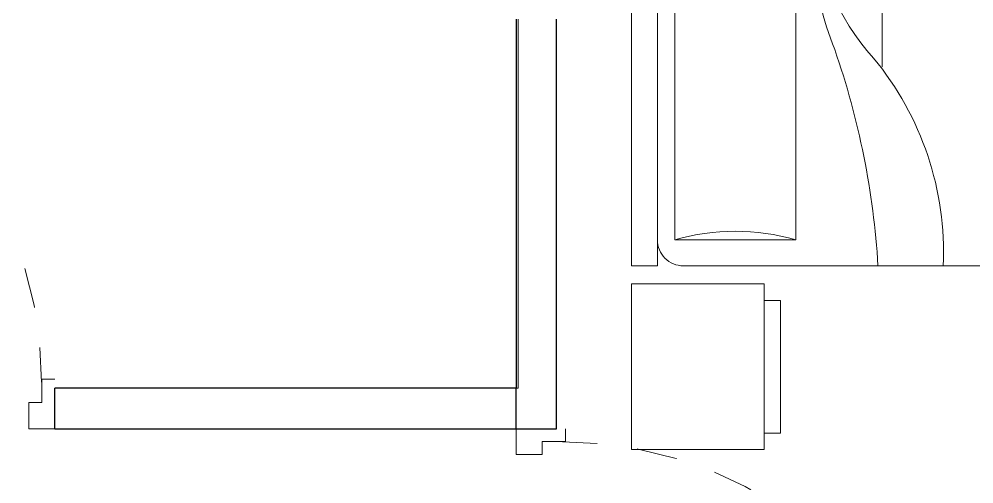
# Model space of a CAD drawing. Header units: metres. Extents: x 6.9 to 88.2, y -7.2 to 15.9.
# Drawn here: x 16.129 to 18.49, y 8.76 to 9.909 of the extents above; entities that cross this region are included whole.
import ezdxf

# ---------------------------------------------------------------- set-up
doc = ezdxf.new("R2010")
doc.units = ezdxf.units.M
doc.linetypes.add('HIDDEN2', pattern=[0.1875, 0.125, -0.0625])
doc.layers.get('0').update_dxf_attribs({"lineweight": 9})
for name, color, linetype, lineweight in [('A-DOOR', 1, 'Continuous', 9), ('inne_gulv', 252, 'Continuous', 15), ('MOBILIARIO', 4, 'Continuous', 9)]:
    doc.layers.add(name, color=color, linetype=linetype, lineweight=lineweight)
doc.layers.add('walls', color=6, linetype='Continuous')

# ---------------------------------------------------------------- blocks, each defined once
blk = doc.blocks.new('BEDASD')
at = {"layer": 'MOBILIARIO'}
for p, q in [((133.395, 12.884), (133.395, 13.2121)), ((133.395, 13.2121), (133.8051, 13.2121)), ((133.8051, 13.2121), (133.8051, 12.884)), ((133.8496, 13.2121), (135.3501, 13.2121)), ((133.8496, 13.1479), (133.8496, 13.2121)), ((135.8047, 13.2121), (135.3946, 13.2121)), ((135.3946, 13.2121), (135.3946, 12.884)), ((135.8047, 12.884), (135.8047, 13.2121)), ((133.8496, 13.1479), (135.3501, 13.1479)), ((134.6199, 13.1051), (133.9138, 13.1051)), ((133.9138, 13.1051), (133.9138, 12.8056)), ((134.6199, 12.8056), (134.6199, 13.1051)), ((135.2859, 13.1051), (134.6798, 13.1051)), ((134.6798, 13.1051), (134.6798, 12.8056)), ((135.2859, 12.8056), (135.2859, 13.1051)), ((133.8496, 11.3702), (133.8496, 13.0837)), ((135.3501, 13.0837), (135.3501, 11.3702)), ((133.8051, 12.884), (133.395, 12.884)), ((133.436, 12.843), (133.436, 12.884)), ((133.8051, 12.884), (133.7641, 12.884)), ((133.7641, 12.884), (133.7641, 12.843)), ((135.3946, 12.884), (135.4356, 12.884)), ((135.3946, 12.884), (135.8047, 12.884)), ((135.4356, 12.884), (135.4356, 12.843)), ((135.7637, 12.843), (135.7637, 12.884)), ((133.7641, 12.843), (133.436, 12.843)), ((135.4356, 12.843), (135.7637, 12.843)), ((133.9138, 12.8056), (134.6199, 12.8056)), ((134.6798, 12.8056), (135.3501, 12.8056)), ((134.6157, 12.7628), (135.3501, 12.7628)), ((134.3417, 12.5916), (135.3501, 12.5916)), ((135.2859, 11.306), (133.9138, 11.306))]:
    blk.add_line(p, q, dxfattribs=at)
for centre, radius, start, end in [((133.9138, 13.0837), 0.0642, 90, 180), ((135.2859, 13.0837), 0.0642, 0, 90), ((133.4003, 12.9553), 0.5349, 343.7398, 16.2602), ((135.1334, 12.9553), 0.5349, 163.7398, 196.2602), ((134.1663, 12.9553), 0.5349, 343.7398, 16.2602), ((135.7994, 12.9553), 0.5349, 163.7398, 196.2602), ((134.7549, 12.1789), 0.5848, 93.1663, 132.0658), ((134.6741, 11.9841), 0.7809, 94.2918, 111.7676), ((133.7337, 14.5725), 1.9736, 273.3665, 289.2534), ((133.8817, 13.196), 0.7561, 267.5673, 309.5461), ((133.9138, 11.3702), 0.0642, 180, 270), ((135.2859, 11.3702), 0.0642, 270, 0)]:
    blk.add_arc(centre, radius, start, end, dxfattribs=at)
blk = doc.blocks.new('*U39')
at = {"color": 150}
blk.add_lwpolyline([(-0.0277, 0.1), (-0.0277, 0.8947), (-0.0677, 0.8947), (-0.0677, 0.1)], close=True, dxfattribs=at)
for points in [[(-0.85, 0), (-0.7977, 0), (-0.7977, 0.0529), (-0.8239, 0.0529), (-0.8239, 0.1), (-0.85, 0.1)], [(0, 0), (-0.0523, 0), (-0.0523, 0.0529), (-0.0261, 0.0529), (-0.0261, 0.1), (0, 0.1)]]:
    blk.add_lwpolyline(points, dxfattribs=at)
at = {"color": 252, "linetype": 'HIDDEN2', "ltscale": 0.04}
blk.add_arc((-0.0247, 0.0944), 0.7987, 92.8154, 180, dxfattribs=at)
blk = doc.blocks.new('firstfloor')
for p, q in [((17.3627, 8.9961), (17.3627, 9.9094)), ((17.3577, 8.9961), (17.3627, 8.9961))]:
    blk.add_line(p, q)
at = {"layer": 'walls'}
for p, q in [((17.3577, 9.9094), (17.3577, 8.9961)), ((17.4577, 9.534), (17.4577, 9.9094)), ((17.4577, 8.8961), (17.4577, 9.534)), ((16.2166, 8.8961), (16.2166, 8.9961)), ((17.3577, 8.9961), (16.2166, 8.9961)), ((17.3577, 8.8961), (17.3577, 8.9961)), ((16.2166, 8.8961), (17.3577, 8.8961)), ((17.3577, 8.8961), (17.4577, 8.8961))]:
    blk.add_line(p, q, dxfattribs=at)
at = {"layer": 'A-DOOR', "color": 150, "xscale": -1.22236950788011, "yscale": 1.22236950788011, "zscale": 1.22236950788011}
blk.add_blockref('*U39', (15.1776, 8.8961), dxfattribs=at)
at = {"layer": 'A-DOOR', "color": 150, "xscale": 1.22236950788011, "yscale": 1.22236950788011, "zscale": 1.22236950788011, "rotation": 270}
blk.add_blockref('*U39', (17.3577, 7.8571), dxfattribs=at)
at = {"layer": 'inne_gulv', "rotation": 89.99999999999999}
blk.add_blockref('BEDASD', (30.8553, -124.5505), dxfattribs=at)

msp = doc.modelspace()

# ---------------------------------------------------------------- block references
msp.add_blockref('firstfloor', (0, 0))

doc.saveas('drawing.dxf')
